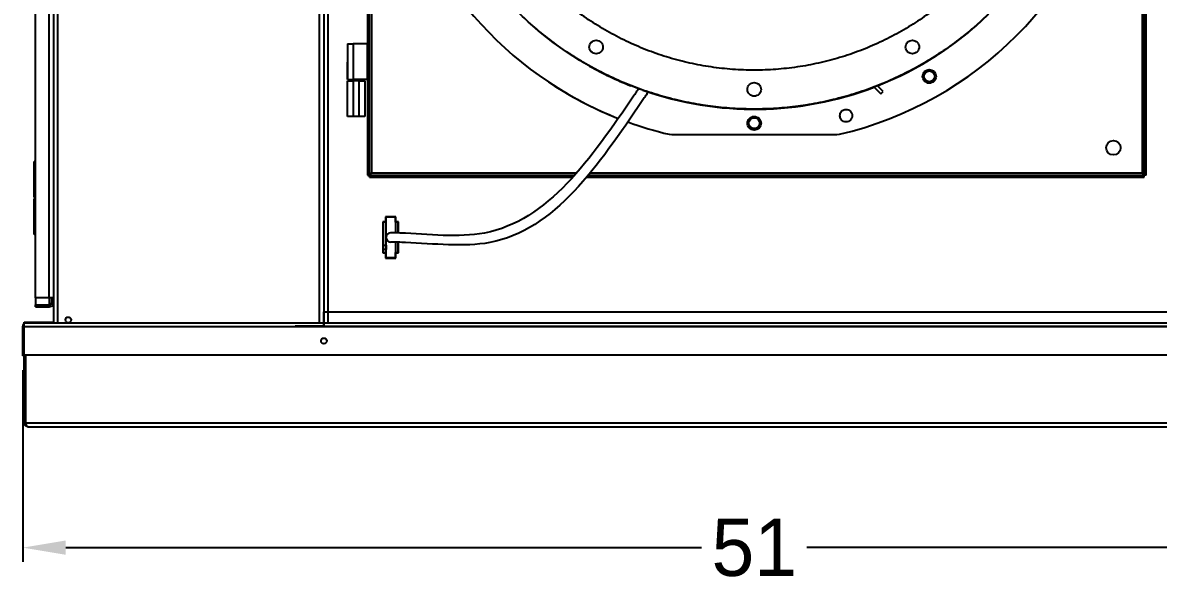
# Model space of a CAD drawing. Header units: inches. Extents: x 547 to 857, y -251 to -55.
# Drawn here: x 633.56 to 673.13, y -210.17 to -190.56 of the extents above; entities that cross this region are included whole.
import ezdxf

# ---------------------------------------------------------------- set-up
doc = ezdxf.new("R2010")
doc.units = ezdxf.units.IN
doc.header["$MEASUREMENT"] = 0
doc.header["$PDSIZE"] = -1
doc.layers.add('CoilFace', color=7, linetype='Continuous')
doc.dimstyles.new('RAE Solutions', dxfattribs={"dimtxt": 2, "dimasz": 1.5, "dimexe": 0.5, "dimexo": 0.5, "dimgap": 0.5, "dimtad": 0, "dimtih": 1, "dimtoh": 1, "dimdec": 3, "dimrnd": 0.125, "dimzin": 1, "dimdsep": 46, "dimlunit": 5, "dimtxsty": 'Standard', "dimcen": 0.09, "dimadec": 0, "dimazin": 0, "dimtfac": 1, "dimtdec": 3, "dimtofl": 0, "dimtmove": 0, "dimatfit": 3, "dimfxl": 1, "dimtolj": 1, "dimtzin": 1, "dimarcsym": 0})

# ---------------------------------------------------------------- blocks, each defined once
blk = doc.blocks.new('*D22')
at = {"color": 0, "lineweight": -2}
for p, q in [((684.548, -202.538), (684.548, -209.355)), ((633.557, -202.665), (633.557, -209.355)), ((635.057, -208.855), (657.219, -208.855)), ((683.048, -208.855), (660.885, -208.855))]:
    blk.add_line(p, q, dxfattribs=at)
at = {"color": 0}
for points in [[(635.057, -208.605), (635.057, -209.105), (633.557, -208.855)], [(683.048, -208.605), (683.048, -209.105), (684.548, -208.855)]]:
    blk.add_solid(points, dxfattribs=at)
at = {"layer": 'Defpoints', "color": 0}
for p in [(633.557, -202.165), (684.548, -202.038), (684.548, -208.855)]:
    blk.add_point(p, dxfattribs=at)
at = {"color": 0, "insert": (659.052, -208.855), "char_height": 2, "attachment_point": 5}
blk.add_mtext('\\A1;51', dxfattribs=at)

msp = doc.modelspace()

# ---------------------------------------------------------------- linework, layer by layer
at = {"linetype": 'Continuous', "lineweight": 25}
for p, q in [((634.6453, -201.0267), (634.6453, -163.6198)), ((634.6453, -201.0267), (634.6453, -163.6198)), ((634.6453, -201.0267), (634.6453, -163.6198)), ((634.7783, -201.0267), (634.7783, -163.6198)), ((634.7783, -201.0267), (634.7783, -163.6198)), ((634.7783, -201.0267), (634.7783, -163.6198)), ((634.0043, -200.1458), (634.0043, -163.8958)), ((634.0043, -200.1458), (634.0043, -163.8958)), ((634.0043, -200.1458), (634.0043, -163.8958)), ((634.4833, -200.1458), (634.4833, -163.8958)), ((634.4833, -200.1458), (634.4833, -163.8958)), ((634.4833, -200.1458), (634.4833, -163.8958)), ((634.6293, -163.8958), (634.6293, -200.1458)), ((634.6293, -163.8958), (634.6293, -200.1458)), ((634.6293, -163.8958), (634.6293, -200.1458)), ((643.8953, -201.0267), (643.8953, -167.6278)), ((643.8953, -201.0267), (643.8953, -167.6278)), ((643.8953, -201.0267), (643.8953, -167.6278)), ((644.052, -167.5827), (644.052, -201.0267)), ((644.052, -167.5827), (644.052, -201.0267)), ((644.052, -167.5827), (644.052, -201.0267)), ((644.185, -167.5827), (644.185, -201.0267)), ((644.185, -167.5827), (644.185, -201.0267)), ((644.185, -167.5827), (644.185, -201.0267)), ((645.6318, -168.4689), (645.6318, -195.8708)), ((645.7148, -168.5448), (645.7148, -195.7948)), ((672.5688, -168.5448), (672.5688, -195.7948)), ((672.6518, -195.8708), (672.6518, -168.4689)), ((672.7148, -195.8708), (672.7148, -168.4689)), ((645.5688, -171.5398), (645.5688, -191.2998)), ((644.8813, -191.2998), (644.8813, -191.9344)), ((644.8813, -191.2998), (645.0688, -191.2998)), ((645.5688, -191.2998), (645.0688, -191.2998)), ((645.0688, -191.2998), (645.0688, -192.5398)), ((645.5688, -192.5398), (645.5688, -191.2998)), ((644.8713, -192.5398), (644.8713, -191.9344)), ((644.8713, -191.9344), (644.8813, -191.9344)), ((644.8813, -191.9344), (644.8813, -192.5398)), ((644.8713, -192.5398), (644.8813, -192.5398)), ((644.8808, -193.8298), (644.8808, -192.5898)), ((644.8808, -192.5898), (645.0683, -192.5898)), ((644.8813, -192.5398), (645.0688, -192.5398)), ((644.9278, -192.5398), (644.9278, -192.5898)), ((645.0683, -192.5898), (645.0683, -193.8298)), ((645.2873, -192.5898), (645.0683, -192.5898)), ((645.5688, -192.5398), (645.0688, -192.5398)), ((645.2873, -193.8298), (645.2873, -192.5898)), ((645.2873, -192.5898), (645.4748, -192.5898)), ((645.4278, -192.5898), (645.4278, -192.5398)), ((645.4748, -192.5898), (645.4748, -193.8298)), ((645.5688, -192.5398), (645.5688, -195.8708)), ((663.2295, -192.8033), (663.4653, -193.0391)), ((663.5472, -192.9539), (663.3498, -192.7566)), ((663.4653, -193.0391), (663.5472, -192.9539)), ((645.0683, -193.8298), (644.8808, -193.8298)), ((645.2873, -193.8298), (645.0683, -193.8298)), ((645.4748, -193.8298), (645.2873, -193.8298)), ((656.0841, -194.4489), (656.1745, -194.4594)), ((656.1745, -194.4594), (661.9296, -194.4594)), ((661.9296, -194.4594), (662.02, -194.4489)), ((633.9573, -196.6408), (633.9573, -195.4008)), ((634.0043, -195.4008), (633.9573, -195.4008)), ((633.9573, -196.6408), (633.9573, -195.4008)), ((634.0043, -195.4008), (633.9573, -195.4008)), ((633.9573, -196.6408), (633.9573, -195.4008)), ((634.0043, -195.4008), (633.9573, -195.4008)), ((645.5688, -195.8708), (645.6318, -195.8708)), ((645.6389, -195.9408), (645.6389, -195.8778)), ((645.6389, -195.8778), (652.7886, -195.8778)), ((645.7148, -195.7948), (652.8624, -195.7948)), ((653.2644, -195.8778), (672.6447, -195.8778)), ((653.3334, -195.7948), (672.5688, -195.7948)), ((672.6447, -195.9408), (672.6447, -195.8778)), ((672.7148, -195.8708), (672.6518, -195.8708)), ((645.6389, -195.9408), (652.7317, -195.9408)), ((653.2113, -195.9408), (672.6447, -195.9408)), ((634.0043, -196.6408), (633.9573, -196.6408)), ((634.0043, -196.6408), (633.9573, -196.6408)), ((634.0043, -196.6408), (633.9573, -196.6408)), ((633.973, -196.6408), (633.973, -196.7033)), ((633.973, -196.6408), (633.973, -196.7033)), ((633.973, -196.6408), (633.973, -196.7033)), ((633.9578, -197.9433), (633.9578, -196.7033)), ((634.0043, -196.7033), (633.9578, -196.7033)), ((633.9578, -197.9433), (633.9578, -196.7033)), ((634.0043, -196.7033), (633.9578, -196.7033)), ((633.9578, -197.9433), (633.9578, -196.7033)), ((634.0043, -196.7033), (633.9578, -196.7033)), ((634.6293, -196.7033), (634.6453, -196.7033)), ((634.6293, -196.7033), (634.6453, -196.7033)), ((634.6293, -196.7033), (634.6453, -196.7033)), ((646.5603, -197.3263), (646.2003, -197.3263)), ((646.2003, -197.3263), (646.2003, -197.5013)), ((646.5503, -197.3263), (646.2103, -197.3263)), ((646.2103, -197.3263), (646.2103, -197.5013)), ((646.5503, -197.3363), (646.2103, -197.3363)), ((646.2103, -197.3363), (646.2103, -197.5113)), ((646.5503, -197.5013), (646.5503, -197.3263)), ((646.5503, -197.5113), (646.5503, -197.3363)), ((646.5603, -197.5013), (646.5603, -197.3263)), ((646.1053, -197.5013), (646.1053, -198.5863)), ((646.2003, -197.5013), (646.1053, -197.5013)), ((646.1153, -197.5013), (646.1153, -198.3163)), ((646.2103, -197.5013), (646.1153, -197.5013)), ((646.1153, -197.5113), (646.1153, -198.5763)), ((646.2103, -197.5113), (646.1153, -197.5113)), ((646.2103, -197.5113), (646.2103, -198.5763)), ((646.6453, -197.5013), (646.5503, -197.5013)), ((646.6453, -197.5113), (646.5503, -197.5113)), ((646.5503, -197.5113), (646.5503, -197.8854)), ((646.6553, -197.5013), (646.5603, -197.5013)), ((646.6453, -197.8887), (646.6453, -197.5013)), ((646.6453, -197.8887), (646.6453, -197.5113)), ((646.6453, -197.7503), (646.6453, -197.8887)), ((646.6553, -197.889), (646.6553, -197.5013)), ((634.0043, -197.9433), (633.9578, -197.9433)), ((634.0043, -197.9433), (633.9578, -197.9433)), ((634.0043, -197.9433), (633.9578, -197.9433)), ((634.6293, -197.9433), (634.6453, -197.9433)), ((634.6293, -197.9433), (634.6453, -197.9433)), ((634.6293, -197.9433), (634.6453, -197.9433)), ((646.5503, -198.21), (646.5503, -198.5763)), ((646.6453, -198.5663), (646.6453, -198.2123)), ((646.6453, -198.5763), (646.6453, -198.2123)), ((646.6553, -198.5863), (646.6553, -198.2126)), ((646.1053, -198.5863), (646.2003, -198.5863)), ((646.1153, -198.3163), (646.2253, -198.3163)), ((646.2253, -198.4663), (646.1153, -198.4663)), ((646.1153, -198.4663), (646.1153, -198.5663)), ((646.1153, -198.5663), (646.2103, -198.5663)), ((646.1153, -198.5763), (646.2103, -198.5763)), ((646.2003, -198.5863), (646.2003, -198.7613)), ((646.2103, -198.5663), (646.2103, -198.7413)), ((646.2103, -198.5763), (646.2103, -198.7513)), ((646.2253, -198.3163), (646.2253, -198.4663)), ((646.5503, -198.7413), (646.5503, -198.5663)), ((646.5503, -198.5663), (646.6453, -198.5663)), ((646.5503, -198.7513), (646.5503, -198.5763)), ((646.5503, -198.5763), (646.6453, -198.5763)), ((646.5603, -198.5863), (646.6553, -198.5863)), ((646.5603, -198.7613), (646.5603, -198.5863)), ((646.2003, -198.7613), (646.5603, -198.7613)), ((646.2103, -198.7413), (646.5503, -198.7413)), ((646.2103, -198.7513), (646.5503, -198.7513)), ((634.4833, -200.1458), (634.0043, -200.1458)), ((634.0043, -200.1458), (634.0043, -200.3958)), ((634.4833, -200.1458), (634.0043, -200.1458)), ((634.0043, -200.1458), (634.0043, -200.3958)), ((634.4833, -200.1458), (634.0043, -200.1458)), ((634.0043, -200.1458), (634.0043, -200.3958)), ((634.6034, -200.1458), (634.4833, -200.1458)), ((634.4833, -200.1458), (634.4833, -200.3958)), ((634.6034, -200.1458), (634.4833, -200.1458)), ((634.4833, -200.1458), (634.4833, -200.3958)), ((634.6034, -200.1458), (634.4833, -200.1458)), ((634.4833, -200.1458), (634.4833, -200.3958)), ((634.5663, -200.3958), (634.5663, -200.1458)), ((634.5663, -200.3958), (634.5663, -200.1458)), ((634.5663, -200.3958), (634.5663, -200.1458)), ((634.6293, -200.1458), (634.6034, -200.1458)), ((634.6293, -200.1458), (634.6034, -200.1458)), ((634.6293, -200.1458), (634.6034, -200.1458)), ((634.6293, -200.3958), (634.6293, -200.1458)), ((634.6293, -200.3958), (634.6293, -200.1458)), ((634.6293, -200.3958), (634.6293, -200.1458)), ((634.0043, -200.4588), (634.0043, -200.3958)), ((634.0043, -200.3958), (634.4833, -200.3958)), ((634.0043, -200.4588), (634.0043, -200.3958)), ((634.0043, -200.3958), (634.4833, -200.3958)), ((634.0043, -200.4588), (634.0043, -200.3958)), ((634.0043, -200.3958), (634.4833, -200.3958)), ((634.0043, -200.4588), (634.4833, -200.4588)), ((634.0043, -200.4588), (634.4833, -200.4588)), ((634.0043, -200.4588), (634.4833, -200.4588)), ((634.4833, -200.3958), (634.4833, -200.4588)), ((634.4833, -200.3958), (634.4833, -200.4588)), ((634.4833, -200.3958), (634.4833, -200.4588)), ((634.6034, -200.3958), (634.5663, -200.3958)), ((634.6034, -200.3958), (634.5663, -200.3958)), ((634.6034, -200.3958), (634.5663, -200.3958)), ((634.6293, -200.3958), (634.6034, -200.3958)), ((634.6293, -200.3958), (634.6034, -200.3958)), ((634.6293, -200.3958), (634.6034, -200.3958)), ((633.6065, -201.0267), (633.6065, -201.0027)), ((633.6065, -201.0027), (634.6065, -201.0027)), ((633.6065, -201.0267), (633.6065, -201.0027)), ((633.6065, -201.0027), (634.6065, -201.0027)), ((633.6065, -201.0267), (633.6065, -201.0027)), ((633.6065, -201.0027), (634.6065, -201.0027)), ((633.6065, -201.1597), (633.6065, -201.0267)), ((684.4975, -201.0267), (633.6065, -201.0267)), ((633.6065, -201.1597), (633.6065, -201.0267)), ((684.4975, -201.0267), (633.6065, -201.0267)), ((633.6065, -201.1597), (633.6065, -201.0267)), ((634.369, -201.0062), (633.6895, -201.0062)), ((633.6895, -201.0062), (633.6895, -201.0267)), ((634.369, -201.0062), (633.6895, -201.0062)), ((633.6895, -201.0062), (633.6895, -201.0267)), ((634.369, -201.0062), (633.6895, -201.0062)), ((633.6895, -201.0062), (633.6895, -201.0267)), ((634.369, -201.0062), (634.369, -201.0267)), ((634.369, -201.0062), (634.369, -201.0267)), ((634.369, -201.0062), (634.369, -201.0267)), ((634.6065, -201.0267), (634.6065, -201.0027)), ((634.6065, -201.0027), (634.6453, -201.0027)), ((634.6065, -201.0267), (634.6065, -201.0027)), ((634.6065, -201.0027), (634.6453, -201.0027)), ((634.6065, -201.0267), (634.6065, -201.0027)), ((634.6065, -201.0027), (634.6453, -201.0027)), ((633.5565, -202.1647), (633.5565, -201.1392)), ((633.6065, -201.1392), (633.5565, -201.1392)), ((633.5565, -202.1647), (633.5565, -201.1392)), ((633.6065, -201.1392), (633.5565, -201.1392)), ((633.5565, -202.1647), (633.5565, -201.1392)), ((633.6065, -201.1392), (633.5565, -201.1392)), ((633.6065, -202.1517), (633.6065, -201.1597)), ((633.6065, -202.1517), (633.6065, -201.1597)), ((684.4975, -201.1597), (633.6065, -201.1597)), ((633.6065, -202.1517), (633.6065, -201.1597)), ((684.4975, -201.1597), (633.6065, -201.1597)), ((633.6065, -202.1647), (633.5565, -202.1647)), ((633.6065, -202.1647), (633.5565, -202.1647)), ((633.6065, -202.1647), (633.5565, -202.1647)), ((633.6065, -202.1647), (633.6065, -202.1517)), ((633.6065, -202.1647), (633.6065, -202.1517)), ((684.4405, -202.1517), (633.6065, -202.1517)), ((633.6065, -202.1647), (633.6065, -202.1517)), ((684.4405, -202.1517), (633.6065, -202.1517)), ((633.6065, -204.5062), (633.6065, -202.1647)), ((633.6065, -204.5062), (633.6065, -202.1647)), ((633.6065, -204.5062), (633.6065, -202.1647)), ((633.6565, -204.5062), (633.6565, -202.1517)), ((633.6565, -204.5062), (633.6565, -202.1517)), ((633.6565, -204.5062), (633.6565, -202.1517)), ((633.6636, -204.5062), (633.6636, -202.1517)), ((633.6636, -204.5062), (633.6636, -202.1517)), ((633.6636, -204.5062), (633.6636, -202.1517)), ((633.6065, -204.5062), (633.6565, -204.5062)), ((633.6065, -204.5062), (633.6565, -204.5062)), ((633.6065, -204.5062), (633.6565, -204.5062)), ((633.6636, -204.5062), (684.4405, -204.5062)), ((633.6636, -204.5062), (684.4405, -204.5062)), ((633.7395, -204.6392), (684.3645, -204.6392)), ((633.7395, -204.6392), (684.3645, -204.6392))]:
    msp.add_line(p, q, dxfattribs=at)
msp.add_line((644.052, -201.1392), (674.052, -201.1392))
msp.add_line((644.052, -201.1392), (674.052, -201.1392))
for centre, radius in [((659.052, -181.861), 11.7126), ((665.1544, -192.4306), 0.1875), ((659.052, -194.0657), 0.1875), ((671.5688, -194.9198), 0.25), ((635.1453, -200.9198), 0.0995), ((635.1453, -200.9198), 0.0995), ((635.1453, -200.9198), 0.0995), ((644.052, -201.6517), 0.0995), ((644.052, -201.6517), 0.0995), ((644.052, -201.6517), 0.0995)]:
    msp.add_circle(centre, radius, dxfattribs=at)
for centre, radius, start, end in [((659.052, -181.861), 12.9331, 193.26667, 248.51312), ((659.052, -181.861), 12.9331, 283.26667, 346.73333), ((659.052, -181.861), 11.7147, 291.53134, 314.20264), ((659.052, -181.861), 11.7147, 240.6662, 248.46866), ((659.052, -181.861), 12.9331, 237.30348, 248.51312), ((659.052, -181.861), 11.7147, 250.65335, 290.90006), ((659.052, -181.861), 12.9331, 250.083, 256.73333), ((646.3803, -198.0438), 0.1631, 90, 270), ((634.4833, -200.3128), 0.083, 270, 0), ((634.4833, -200.3128), 0.083, 270, 0), ((634.4833, -200.3128), 0.083, 270, 0), ((634.4833, -200.3128), 0.146, 270, 325.35478), ((634.4833, -200.3128), 0.146, 270, 325.35478), ((634.4833, -200.3128), 0.146, 270, 325.35478), ((633.6895, -201.1392), 0.133, 128.61324, 180), ((633.6895, -201.1392), 0.133, 128.61324, 180), ((633.6895, -201.1392), 0.133, 128.61324, 180), ((633.6895, -201.1392), 0.133, 90, 122.2353), ((633.6895, -201.1392), 0.133, 90, 122.2353), ((633.6895, -201.1392), 0.133, 90, 122.2353)]:
    msp.add_arc(centre, radius, start, end, dxfattribs=at)
for points, knots in [([(670.7616, -181.861), (670.7567, -182.1164), (670.7471, -182.6274), (670.6691, -183.3905), (670.5449, -184.147), (670.3706, -184.8938), (670.1481, -185.6276), (669.878, -186.3452), (669.5615, -187.0437), (669.2, -187.7199), (668.7951, -188.3711), (668.3485, -188.9944), (667.862, -189.5871), (667.3378, -190.1468), (666.7782, -190.6709), (666.1854, -191.1574), (665.5622, -191.604), (664.911, -192.009), (664.2347, -192.3704), (663.5363, -192.6869), (662.8186, -192.957), (662.0849, -193.1796), (661.3381, -193.3537), (660.5815, -193.4786), (659.8184, -193.5538), (659.052, -193.5789), (658.2857, -193.5538), (657.5226, -193.4786), (656.766, -193.3537), (656.0192, -193.1796), (655.2855, -192.957), (654.5678, -192.6869), (653.8694, -192.3704), (653.1931, -192.009), (652.5419, -191.604), (651.9186, -191.1574), (651.3259, -190.6709), (650.7662, -190.1468), (650.2421, -189.5871), (649.7556, -188.9944), (649.309, -188.3711), (648.9041, -187.7199), (648.5426, -187.0437), (648.2261, -186.3452), (647.956, -185.6276), (647.7335, -184.8938), (647.5591, -184.147), (647.435, -183.3905), (647.357, -182.6274), (647.3473, -182.1164), (647.3425, -181.861)], [0, 0, 0, 0, 0.0208333, 0.0416667, 0.0625, 0.0833333, 0.1041667, 0.125, 0.1458333, 0.1666667, 0.1875, 0.2083333, 0.2291667, 0.25, 0.2708333, 0.2916666, 0.3125, 0.3333333, 0.3541666, 0.375, 0.3958333, 0.4166666, 0.4375, 0.4583333, 0.4791667, 0.5, 0.5208333, 0.5416667, 0.5624999, 0.5833334, 0.6041667, 0.625, 0.6458333, 0.6666667, 0.6875, 0.7083334, 0.7291666, 0.75, 0.7708333, 0.7916666, 0.8125, 0.8333333, 0.8541667, 0.875, 0.8958333, 0.9166667, 0.9375, 0.9583333, 0.9791667, 1, 1, 1, 1]), ([(665.9393, -189.5897), (665.7483, -189.7529), (665.3662, -190.0792), (664.7499, -190.5142), (664.106, -190.9063), (663.4347, -191.2498), (662.7403, -191.5437), (662.0264, -191.7862), (661.2967, -191.9763), (660.5551, -192.1127), (659.8056, -192.1949), (659.052, -192.2223), (658.2985, -192.1949), (657.549, -192.1127), (656.8074, -191.9763), (656.0777, -191.7862), (655.3638, -191.5437), (654.6694, -191.2498), (653.9981, -190.9063), (653.3542, -190.5142), (652.7379, -190.0792), (652.3558, -189.7529), (652.1648, -189.5897)], [0, 0, 0, 0, 0.05000005, 0.10000004, 0.15000001, 0.19999991, 0.24999998, 0.30000002, 0.35, 0.4000001, 0.45000005, 0.50000015, 0.54999993, 0.59999988, 0.64999998, 0.69999996, 0.75000001, 0.80000007, 0.85000011, 0.90000008, 0.95000007, 1, 1, 1, 1]), ([(653.304, -191.4077), (653.3076, -191.3768), (653.3147, -191.315), (653.3693, -191.2363), (653.4474, -191.1838), (653.5402, -191.1653), (653.6331, -191.1838), (653.7112, -191.2363), (653.7658, -191.315), (653.7729, -191.3768), (653.7765, -191.4077)], [0, 0, 0, 0, 0.1249998, 0.2499977, 0.3749988, 0.4999982, 0.6249977, 0.7499987, 0.8750002, 1, 1, 1, 1]), ([(653.7765, -191.4077), (653.7729, -191.4386), (653.7658, -191.5005), (653.7112, -191.5791), (653.6331, -191.6316), (653.5402, -191.6501), (653.4474, -191.6316), (653.3693, -191.5791), (653.3147, -191.5005), (653.3076, -191.4386), (653.304, -191.4077)], [0, 0, 0, 0, 0.12499912, 0.25000073, 0.37500233, 0.50000177, 0.6250012, 0.75000281, 0.87500088, 1, 1, 1, 1]), ([(664.3276, -191.4077), (664.3312, -191.3768), (664.3383, -191.315), (664.3929, -191.2363), (664.471, -191.1838), (664.5639, -191.1653), (664.6567, -191.1838), (664.7348, -191.2363), (664.7894, -191.315), (664.7965, -191.3768), (664.8001, -191.4077)], [0, 0, 0, 0, 0.1249998, 0.2499995, 0.3750005, 0.5, 0.6249995, 0.7500005, 0.8750002, 1, 1, 1, 1]), ([(664.8001, -191.4077), (664.7965, -191.4386), (664.7894, -191.5005), (664.7348, -191.5791), (664.6567, -191.6316), (664.5639, -191.6501), (664.471, -191.6316), (664.3929, -191.5791), (664.3383, -191.5005), (664.3312, -191.4386), (664.3276, -191.4077)], [0, 0, 0, 0, 0.1249991, 0.249999, 0.3750006, 0.5, 0.6249994, 0.750001, 0.8750009, 1, 1, 1, 1]), ([(664.9182, -192.4306), (664.9217, -192.3998), (664.9288, -192.3382), (664.9829, -192.2598), (665.0604, -192.2072), (665.1527, -192.1883), (665.2455, -192.2059), (665.3242, -192.2579), (665.3798, -192.3369), (665.387, -192.3993), (665.3906, -192.4306)], [0, 0, 0, 0, 0.1245787, 0.2488747, 0.3733756, 0.4977489, 0.6221025, 0.7475163, 0.873759, 1, 1, 1, 1]), ([(658.8158, -192.8846), (658.8194, -192.8537), (658.8265, -192.7918), (658.8811, -192.7132), (658.9592, -192.6607), (659.052, -192.6422), (659.1449, -192.6607), (659.223, -192.7132), (659.2776, -192.7918), (659.2847, -192.8537), (659.2883, -192.8846)], [0, 0, 0, 0, 0.1249991, 0.2500007, 0.3749975, 0.4999969, 0.6250025, 0.7499993, 0.8750009, 1, 1, 1, 1]), ([(665.3906, -192.4306), (665.387, -192.4616), (665.3799, -192.5237), (665.3249, -192.6025), (665.2463, -192.655), (665.1529, -192.673), (665.0598, -192.6538), (664.9821, -192.6006), (664.9285, -192.522), (664.9216, -192.4609), (664.9182, -192.4306)], [0, 0, 0, 0, 0.1254908, 0.2509653, 0.3764325, 0.5019057, 0.6273876, 0.7528822, 0.8772354, 1, 1, 1, 1]), ([(655.3557, -192.9772), (655.3274, -193.019), (655.2991, -193.0607), (655.2708, -193.1024), (655.2708, -193.1024), (655.2708, -193.1024), (655.2708, -193.1024), (655.2462, -193.1388), (655.2216, -193.1751), (655.197, -193.2114), (655.1803, -193.236), (655.1636, -193.2606), (655.147, -193.2853), (653.6182, -195.5416), (651.4682, -198.715), (647.7123, -198.2388), (646.5478, -198.2093), (646.3758, -198.2069)], [-0.3298403, -0.3298403, -0.3298403, -0.3298403, -0.195731, -0.195731, -0.195731, -0.195731, -0.195731, -0.195731, -0.079089, -0.079089, -0.079089, 0, 0, 0, 7.2472697, 10.1929424, 10.7060179, 10.7060179, 10.7060179, 10.7060179]), ([(655.0225, -192.8586), (654.9954, -192.8987), (654.9682, -192.9388), (654.941, -192.9789), (654.9167, -193.0148), (654.8924, -193.0507), (654.868, -193.0865), (654.8671, -193.0879), (654.8661, -193.0893), (654.8652, -193.0907), (653.3667, -195.3013), (651.2272, -198.3788), (647.5899, -197.9176), (646.4879, -197.8832), (646.3803, -197.8807)], [-0.1037755, -0.1037755, -0.1037755, -0.1037755, 0.0250348, 0.0250348, 0.0250348, 0.1403463, 0.1403463, 0.1403463, 0.1448443, 0.1448443, 0.1448443, 7.2472697, 10.1929424, 10.5128293, 10.5128293, 10.5128293, 10.5128293]), ([(659.2883, -192.8846), (659.2847, -192.9155), (659.2776, -192.9773), (659.223, -193.056), (659.1449, -193.1085), (659.052, -193.127), (658.9592, -193.1085), (658.8811, -193.056), (658.8265, -192.9773), (658.8194, -192.9155), (658.8158, -192.8846)], [0, 0, 0, 0, 0.1249993, 0.250001, 0.374997, 0.5000031, 0.625003, 0.749999, 0.8750007, 1, 1, 1, 1]), ([(658.8158, -194.0657), (658.8194, -194.0345), (658.8267, -193.9723), (658.8817, -193.8938), (658.9597, -193.8416), (659.052, -193.8234), (659.1444, -193.8416), (659.2224, -193.8938), (659.2774, -193.9723), (659.2846, -194.0345), (659.2883, -194.0657)], [0, 0, 0, 0, 0.1262511, 0.2513295, 0.3756274, 0.4999969, 0.6243726, 0.7486705, 0.8737489, 1, 1, 1, 1]), ([(662.0351, -193.8019), (662.0384, -193.7735), (662.0449, -193.7168), (662.0949, -193.6449), (662.1661, -193.5969), (662.2508, -193.5798), (662.3357, -193.5963), (662.4075, -193.644), (662.4582, -193.7162), (662.4648, -193.7733), (662.4682, -193.8019)], [0, 0, 0, 0, 0.1255135, 0.2499867, 0.3743935, 0.4988922, 0.6232597, 0.7479394, 0.8738314, 1, 1, 1, 1]), ([(662.4682, -193.8019), (662.4649, -193.8303), (662.4584, -193.8871), (662.4081, -193.9593), (662.3363, -194.0074), (662.2509, -194.0241), (662.1657, -194.0069), (662.0942, -193.9584), (662.0447, -193.8863), (662.0383, -193.8299), (662.0351, -193.8019)], [0, 0, 0, 0, 0.1252412, 0.2504823, 0.3757092, 0.5009322, 0.6261603, 0.7514072, 0.8764868, 1, 1, 1, 1]), ([(659.2883, -194.0657), (659.2847, -194.0965), (659.2777, -194.1582), (659.2232, -194.2369), (659.145, -194.2896), (659.052, -194.3081), (658.9591, -194.2896), (658.8809, -194.2369), (658.8264, -194.1582), (658.8193, -194.0965), (658.8158, -194.0657)], [0, 0, 0, 0, 0.1245351, 0.2497058, 0.3748572, 0.5000031, 0.6251428, 0.7502942, 0.8754649, 1, 1, 1, 1]), ([(645.7148, -195.7948), (645.7026, -195.8065), (645.6827, -195.8255), (645.6616, -195.8469), (645.6487, -195.8575), (645.64, -195.8634), (645.6332, -195.8681), (645.6323, -195.8699), (645.6318, -195.8708)], [0, 0, 0, 0, 0.3258872, 0.532605, 0.6334719, 0.7438525, 0.8655852, 1, 1, 1, 1]), ([(645.6389, -195.8778), (645.6395, -195.8771), (645.6407, -195.8757), (645.6482, -195.8652), (645.6626, -195.8482), (645.686, -195.8245), (645.705, -195.805), (645.7148, -195.7948)], [0, 0, 0, 0, 0.1567996, 0.3135501, 0.4731286, 0.7271257, 1, 1, 1, 1]), ([(672.6518, -195.8708), (672.6513, -195.8699), (672.6503, -195.8681), (672.6436, -195.8635), (672.6349, -195.8575), (672.622, -195.847), (672.6009, -195.8255), (672.581, -195.8065), (672.5688, -195.7948)], [0, 0, 0, 0, 0.1341537, 0.2556433, 0.3658237, 0.4665063, 0.674499, 1, 1, 1, 1]), ([(672.5688, -195.7948), (672.581, -195.8076), (672.6004, -195.828), (672.6244, -195.8516), (672.6361, -195.8676), (672.6419, -195.8765), (672.6439, -195.8774), (672.6447, -195.8778)], [0, 0, 0, 0, 0.3419603, 0.5458778, 0.7126603, 0.879217, 1, 1, 1, 1]), ([(633.7395, -204.6392), (633.7247, -204.6378), (633.6926, -204.6346), (633.6526, -204.6105), (633.6229, -204.5744), (633.6086, -204.5391), (633.6071, -204.5157), (633.6065, -204.5062)], [0, 0, 0, 0, 0.2307479, 0.4984397, 0.6861954, 0.8736402, 1, 1, 1, 1]), ([(633.7395, -204.6392), (633.7247, -204.6378), (633.6926, -204.6346), (633.6526, -204.6105), (633.6229, -204.5744), (633.6086, -204.5391), (633.6071, -204.5157), (633.6065, -204.5062)], [0, 0, 0, 0, 0.2307479, 0.4984397, 0.6861954, 0.8736402, 1, 1, 1, 1]), ([(633.7395, -204.6392), (633.7247, -204.6378), (633.6926, -204.6346), (633.6526, -204.6105), (633.6229, -204.5744), (633.6086, -204.5391), (633.6071, -204.5157), (633.6065, -204.5062)], [0, 0, 0, 0, 0.2307479, 0.4984397, 0.6861954, 0.8736402, 1, 1, 1, 1]), ([(633.6685, -204.5489), (633.6683, -204.5487), (633.6633, -204.5424), (633.6582, -204.5272), (633.657, -204.5125), (633.6565, -204.5062)], [0, 0, 0, 0, 0.0213434, 0.5824645, 1, 1, 1, 1]), ([(633.6685, -204.5489), (633.6683, -204.5487), (633.6633, -204.5424), (633.6582, -204.5272), (633.657, -204.5125), (633.6565, -204.5062)], [0, 0, 0, 0, 0.0213434, 0.5824645, 1, 1, 1, 1]), ([(633.6685, -204.5489), (633.6683, -204.5487), (633.6633, -204.5424), (633.6582, -204.5272), (633.657, -204.5125), (633.6565, -204.5062)], [0, 0, 0, 0, 0.0213434, 0.5824645, 1, 1, 1, 1]), ([(633.6636, -204.5062), (633.6646, -204.5173), (633.6663, -204.5383), (633.6721, -204.5732), (633.6831, -204.6053), (633.7087, -204.6327), (633.7279, -204.6368), (633.7395, -204.6392)], [0, 0, 0, 0, 0.1482896, 0.2809185, 0.5008019, 0.69753, 1, 1, 1, 1]), ([(633.6636, -204.5062), (633.6646, -204.5173), (633.6663, -204.5383), (633.6721, -204.5732), (633.6831, -204.6053), (633.7087, -204.6327), (633.7279, -204.6368), (633.7395, -204.6392)], [0, 0, 0, 0, 0.1482896, 0.2809185, 0.5008019, 0.69753, 1, 1, 1, 1]), ([(633.6636, -204.5062), (633.6646, -204.5173), (633.6663, -204.5383), (633.6721, -204.5732), (633.6831, -204.6053), (633.7087, -204.6327), (633.7279, -204.6368), (633.7395, -204.6392)], [0, 0, 0, 0, 0.1482896, 0.2809185, 0.5008019, 0.69753, 1, 1, 1, 1])]:
    msp.add_open_spline(points, degree=3, knots=knots, dxfattribs=at)
at = {"layer": 'CoilFace'}
for p, q in [((644.052, -162.5827), (644.052, -201.1392)), ((644.052, -201.1392), (644.052, -200.6392)), ((644.052, -200.6392), (674.052, -200.6392)), ((644.052, -201.1392), (644.052, -200.6392)), ((644.052, -201.1392), (643.052, -201.1392)), ((644.052, -201.1392), (643.052, -201.1392))]:
    msp.add_line(p, q, dxfattribs=at)

# ---------------------------------------------------------------- dimensions: what is measured, and where the dimension line sits
dim = msp.add_linear_dim(base=(684.5475, -208.8545), p1=(633.5565, -202.1647), p2=(684.5475, -202.0375), dimstyle='RAE Solutions')
dim.commit()
dim.dimension.update_dxf_attribs({"geometry": '*D22', "text_midpoint": (659.052, -208.8545)})

doc.saveas('drawing.dxf')
